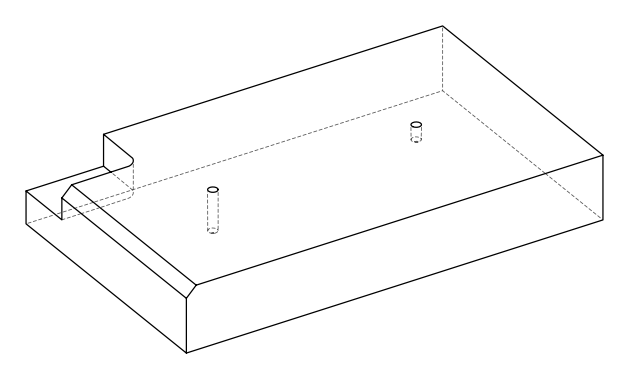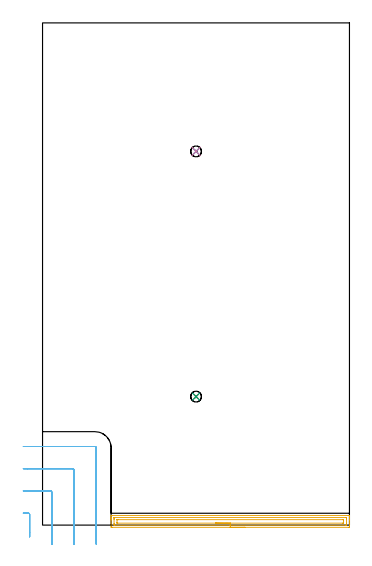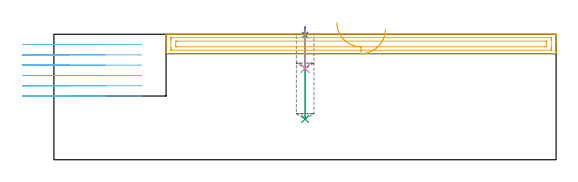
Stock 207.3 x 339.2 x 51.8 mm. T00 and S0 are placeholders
(PLAN: 6 operations, 3 tool changes, 8.2 min)
(1 SPOT_DRILL | STEP1POCKET | NXT0321_9005460120000 | 0.03 min | 0 mm3)
(2 SPOT_DRILL_1 | STEP1POCKET_1 | NXT0321_9005460120000 | 0.03 min | 0 mm3)
(3 DRILL_BLIND_HOLE_INTO_CENTER | STEP1POCKET | UGT0301_193 | 0.15 min | 1394 mm3)
(4 DRILL_BLIND_HOLE_INTO_CENTER_1 | STEP1POCKET_1 | UGT0301_193 | 0.07 min | 525 mm3)
(5 AREA_MILL | FG_CHAMFER_SURFACE | UGT0205_001 | 4.09 min | 5313 mm3)
(6 MILL_CORNER_NOTCH_RECTANGULAR | CORNER_NOTCH_RECTANGULAR | UGT0201_136 | Follow Part, ap 5, ae 75% | 3.83 min | 73689 mm3)
(TOOL NXT0321_9005460120000 | NC Spot Drill, 142deg, 12mm, Carbide, Uncoated | D12 PA142 FL30 Z2)
(TOOL UGT0301_193 | Twist Drill 7.3 mm | D7.3 PA118 FL66 Z2)
(TOOL UGT0205_001 | Chamfer Mill 20 x 3 x 45 deg. | D20 FL50 Z2)
(TOOL UGT0201_136 | Carbide End Mill 20.0 | D20 FL30 Z4)
(OP 1 SPOT_DRILL)
G17 G21 G94 G90
T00 M6
G54
G17 G0 G90 X103.7 Y86.8 S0 M3
G43 Z61.8 H0
G94 G81 G98 Z51.486 F250. R54.8
G80
M5
M2
(OP 2 SPOT_DRILL_1)
G17 G21 G94 G90
T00 M6
G54
G17 G0 G90 X103.7 Y252.4 S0 M3
G43 Z61.8 H0
G94 G81 G98 Z51.486 F250. R54.8
G80
M5
M2
(OP 3 DRILL_BLIND_HOLE_INTO_CENTER)
G17 G21 G94 G90
T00 M6
G54
G17 G0 G90 X103.7 Y86.8 S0 M3
G43 Z61.8 H0
G94 G81 G98 Z16.8 F250. R53.8
G80
M5
M2
(OP 4 DRILL_BLIND_HOLE_INTO_CENTER_1)
G17 G21 G94 G90
T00 M6
G54
G17 G0 G90 X103.7 Y252.4 S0 M3
G43 Z61.8 H0
G94 G81 G98 Z37.7 F250. R53.8
G80
M5
M2
(OP 5 AREA_MILL)
G17 G21 G94 G90
T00 M6
G54
G17 G0 G90 X136.8 Y-1.5 S1061 M3
G43 Z61.8 H0
Z53.8
G94 G1 X136.762 Z52.928 F250.
X136.648 Z52.064
X136.459 Z51.212
X136.197 Z50.38
X135.863 Z49.574
X135.46 Z48.8
X134.992 Z48.064
X134.46 Z47.372
X133.871 Z46.729
X133.228 Z46.14
X132.536 Z45.609
X131.8 Z45.14
X131.026 Z44.737
X130.22 Z44.403
X129.388 Z44.141
X128.537 Z43.952
X127.672 Z43.838
X126.8 Z43.8
X46.908
X46.439 Y-1.495 Z43.803
X46.309 Y-1.492 Z43.806
X46.3 Y-1.031 Z44.266
Y3.383 Z48.677
Y3.945 Z49.242
Y4.265 Z49.562
Y4.828 Z50.124
Y5.148 Z50.443
Y6.16 Z51.459
X46.307 Y6.49 Z51.781
X46.309 Y6.497 Z51.788
X46.462 Y6.5 Z51.8
X207.138
X207.291 Y6.497 Z51.788
X207.293 Y6.49 Z51.781
X207.3 Y6.16 Z51.459
Y5.788 Z51.087
Y5.148 Z50.443
Y3.945 Z49.242
Y3.383 Z48.677
Y-0.75 Z44.547
X207.297 Y-1.031 Z44.266
X207.291 Y-1.491 Z43.806
X207.161 Y-1.495 Z43.803
X206.692 Y-1.5 Z43.8
X126.8
Y-0.086 Z45.214
X48.693 Y-0.085 Z45.215
X48.629
X48.317 Y-0.079 Z45.221
X48.31 Y0.022 Z45.322
X48.303 Y0.238 Z45.538
X48.301 Y0.735 Z46.035
X48.3 Y1.124 Z46.424
Y3.772 Z49.072
X48.301 Y4.265 Z49.565
X48.302 Y4.652 Z49.952
X48.31 Y5.043 Z50.343
X48.314 Y5.08 Z50.38
X48.332 Y5.081 Z50.381
X48.383 Y5.084 Z50.384
X48.486 Y5.085 Z50.385
X48.693 Y5.086 Z50.386
X204.907 Y5.085 Z50.385
X204.971
X205.283 Y5.079 Z50.379
X205.29 Y4.978 Z50.278
X205.297 Y4.762 Z50.062
X205.299 Y4.265 Z49.565
X205.3 Y3.876 Z49.176
Y1.228 Z46.528
X205.299 Y0.735 Z46.035
X205.298 Y0.347 Z45.647
X205.29 Y-0.043 Z45.257
X205.286 Y-0.08 Z45.22
X205.268 Y-0.081 Z45.219
X205.218 Y-0.084 Z45.216
X205.114 Y-0.085 Z45.215
X204.907 Y-0.086 Z45.214
X126.8
Y1.329 Z46.629
X50.771
X50.479 Y1.33 Z46.63
X50.382 Y1.332 Z46.632
X50.313 Y1.335 Z46.635
X50.308 Y1.441 Z46.741
X50.302 Y1.617 Z46.917
X50.3 Y1.794 Z47.094
X50.301 Y3.558 Z48.858
X50.305 Y3.618 Z48.918
X50.31 Y3.66 Z48.96
X50.335 Y3.664 Z48.964
X50.479 Y3.667 Z48.967
X51.08 Y3.671 Z48.971
X202.83
X203.121 Y3.67 Z48.97
X203.218 Y3.668 Z48.968
X203.287 Y3.665 Z48.965
X203.292 Y3.559 Z48.859
X203.298 Y3.383 Z48.683
X203.3 Y3.206 Z48.506
X203.299 Y1.441 Z46.741
X203.295 Y1.382 Z46.682
X203.29 Y1.34 Z46.64
X203.265 Y1.335 Z46.635
X203.121 Y1.333 Z46.633
X202.52 Y1.329 Z46.629
X126.8
X125.928 Z46.667
X125.064 Z46.78
X124.212 Z46.969
X123.38 Z47.232
X122.574 Z47.565
X121.8 Z47.968
X121.064 Z48.437
X120.372 Z48.968
X119.729 Z49.557
X119.14 Z50.201
X118.609 Z50.893
X118.14 Z51.629
X117.737 Z52.402
X117.403 Z53.208
X117.141 Z54.04
X116.952 Z54.892
X116.838 Z55.757
X116.8 Z56.629
G0 Z61.8
M5
M2
(OP 6 MILL_CORNER_NOTCH_RECTANGULAR)
G17 G21 G94 G90
T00 M6
G54
G17 G0 G90 X-8.7 Y-7.931 S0 M3
G43 Z61.8 H0
Z47.55
G94 G1 Y-4.931 F250.
Y7.105 F500.
G3 X-9.695 Y8.1 R1.
G2 X-10. Y8.099 R45.
G1 X-13. F250.
G0 Z61.8
X6.3 Y-13.
Z47.55
G1 Y-10.
Y22.105 F500.
G3 X5.305 Y23.1 R1.
G1 X-10.
X-13. F250.
G0 Z61.8
X21.3 Y-13.
Z47.55
G1 Y-10.
Y37.104 F500.
G3 X20.304 Y38.1 R1.
G1 X-10.
X-13. F250.
G0 Z61.8
X36.3 Y-13.
Z47.55
G1 Y-10.
Y52.104 F500.
G3 X35.304 Y53.1 R1.
G1 X-10.
X-13. F250.
G0 Z61.8
X-8.7 Y-7.931
Z43.3
G1 Y-4.931
Y7.105 F500.
G3 X-9.695 Y8.1 R1.
G2 X-10. Y8.099 R45.
G1 X-13. F250.
G0 Z61.8
X6.3 Y-13.
Z43.3
G1 Y-10.
Y22.105 F500.
G3 X5.305 Y23.1 R1.
G1 X-10.
X-13. F250.
G0 Z61.8
X21.3 Y-13.
Z43.3
G1 Y-10.
Y37.104 F500.
G3 X20.304 Y38.1 R1.
G1 X-10.
X-13. F250.
G0 Z61.8
X36.3 Y-13.
Z43.3
G1 Y-10.
Y52.104 F500.
G3 X35.304 Y53.1 R1.
G1 X-10.
X-13. F250.
G0 Z61.8
X-8.7 Y-7.931
Z39.05
G1 Y-4.931
Y7.105 F500.
G3 X-9.695 Y8.1 R1.
G2 X-10. Y8.099 R45.
G1 X-13. F250.
G0 Z61.8
X6.3 Y-13.
Z39.05
G1 Y-10.
Y22.105 F500.
G3 X5.305 Y23.1 R1.
G1 X-10.
X-13. F250.
G0 Z61.8
X21.3 Y-13.
Z39.05
G1 Y-10.
Y37.104 F500.
G3 X20.304 Y38.1 R1.
G1 X-10.
X-13. F250.
G0 Z61.8
X36.3 Y-13.
Z39.05
G1 Y-10.
Y52.104 F500.
G3 X35.304 Y53.1 R1.
G1 X-10.
X-13. F250.
G0 Z61.8
X-8.7 Y-7.931
Z34.8
G1 Y-4.931
Y7.105 F500.
G3 X-9.695 Y8.1 R1.
G2 X-10. Y8.099 R45.
G1 X-13. F250.
G0 Z61.8
X6.3 Y-13.
Z34.8
G1 Y-10.
Y22.105 F500.
G3 X5.305 Y23.1 R1.
G1 X-10.
X-13. F250.
G0 Z61.8
X21.3 Y-13.
Z34.8
G1 Y-10.
Y37.104 F500.
G3 X20.304 Y38.1 R1.
G1 X-10.
X-13. F250.
G0 Z61.8
X36.3 Y-13.
Z34.8
G1 Y-10.
Y52.104 F500.
G3 X35.304 Y53.1 R1.
G1 X-10.
X-13. F250.
G0 Z61.8
X-8.7 Y-7.931
Z30.55
G1 Y-4.931
Y7.105 F500.
G3 X-9.695 Y8.1 R1.
G2 X-10. Y8.099 R45.
G1 X-13. F250.
G0 Z61.8
X6.3 Y-13.
Z30.55
G1 Y-10.
Y22.105 F500.
G3 X5.305 Y23.1 R1.
G1 X-10.
X-13. F250.
G0 Z61.8
X21.3 Y-13.
Z30.55
G1 Y-10.
Y37.104 F500.
G3 X20.304 Y38.1 R1.
G1 X-10.
X-13. F250.
G0 Z61.8
X36.3 Y-13.
Z30.55
G1 Y-10.
Y52.104 F500.
G3 X35.304 Y53.1 R1.
G1 X-10.
X-13. F250.
G0 Z61.8
X-8.7 Y-7.931
Z26.3
G1 Y-4.931
Y7.105 F500.
G3 X-9.695 Y8.1 R1.
G2 X-10. Y8.099 R45.
G1 X-13. F250.
G0 Z61.8
X6.3 Y-13.
Z26.3
G1 Y-10.
Y22.105 F500.
G3 X5.305 Y23.1 R1.
G1 X-10.
X-13. F250.
G0 Z61.8
X21.3 Y-13.
Z26.3
G1 Y-10.
Y37.104 F500.
G3 X20.304 Y38.1 R1.
G1 X-10.
X-13. F250.
G0 Z61.8
X36.3 Y-13.
Z26.3
G1 Y-10.
Y52.104 F500.
G3 X35.304 Y53.1 R1.
G1 X-10.
X-13. F250.
G0 Z61.8
M5
M2
